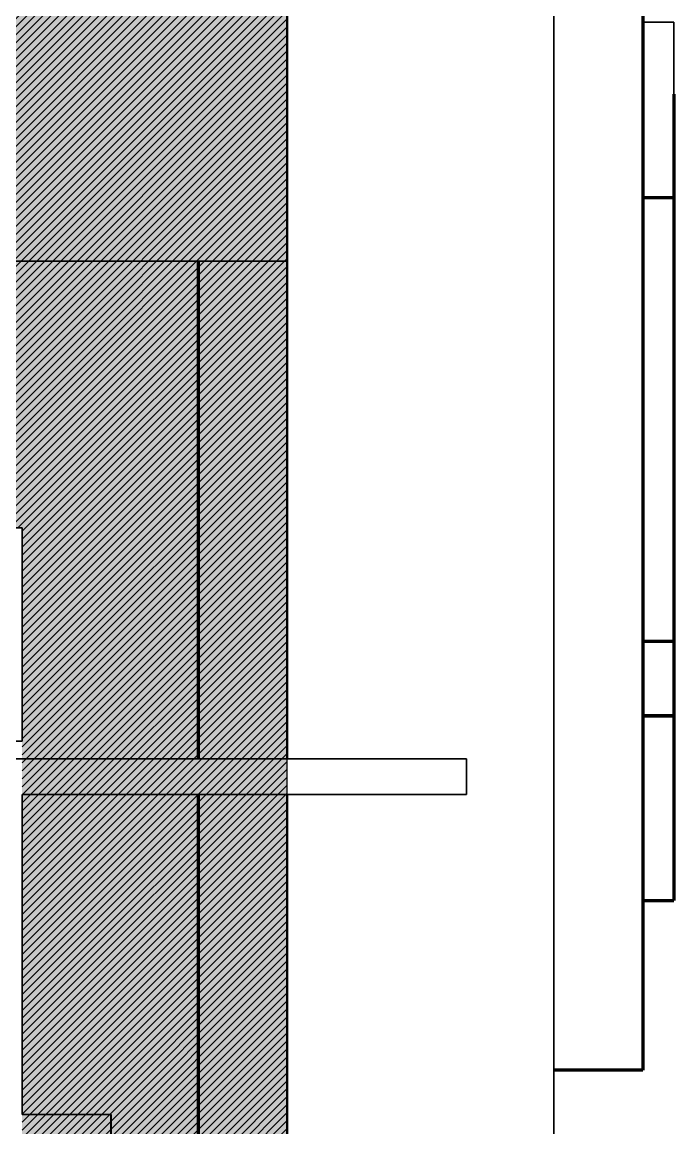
# Model space of a CAD drawing. Header units: millimetres. Extents: x -25371 to 2282244, y -90657 to 147824.
# Drawn here: x 1890200 to 1890567, y 2040 to 2662 of the extents above; entities that cross this region are included whole.
import ezdxf

# ---------------------------------------------------------------- set-up
doc = ezdxf.new("R2010")
doc.units = ezdxf.units.MM
doc.layers.add('000 - CONCRETE_COL_HATCH_', color=7, linetype='Continuous')
for name, color, linetype, lineweight in [('A-DETL', 7, 'Continuous', 70), ('A-GENM', 7, 'Continuous', 35), ('A-GLAZ-CURT', 7, 'Continuous', 35), ('A-GLAZ-CWMG', 7, 'Continuous', 35), ('S-COLS-E', 7, 'Continuous', 100), ('WALL-E', 7, 'Continuous', 50)]:
    doc.layers.add(name, color=color, linetype=linetype, lineweight=lineweight)

# ---------------------------------------------------------------- blocks, each defined once
blk = doc.blocks.new('System Panel - DPA-AR_Facade_Solid Panel 150mm-5545826-VS01 - ELEVATION 4')
at = {"layer": 'A-GLAZ-CURT', "color": 7}
for p, q in [((4500, 108700), (4500, 107100)), ((4500, 107100), (4500, 108700)), ((4500, 107100), (3000, 107100)), ((3000, 107100), (4500, 107100))]:
    blk.add_line(p, q, dxfattribs=at)
blk = doc.blocks.new('System Panel - DPA-AR_Facade_Solid Panel 150mm-5600074-VS01 - ELEVATION 4')
at = {"layer": 'A-GLAZ-CURT', "color": 7}
for p, q in [((4649.99, 106600), (4649.99, 106645)), ((4649.99, 106645), (4649.99, 106600))]:
    blk.add_line(p, q, dxfattribs=at)
blk = doc.blocks.new('System Panel - DPA-AR_Facade_Solid Panel 150mm-5600075-VS01 - ELEVATION 4')
at = {"layer": 'A-GLAZ-CURT', "color": 7}
for p, q in [((4650, 106600), (4650, 106645)), ((4650, 106645), (4650, 106600))]:
    blk.add_line(p, q, dxfattribs=at)
blk = doc.blocks.new('System Panel - DPA-AR_Facade_Solid Panel 150mm-V68-VS01 - ELEVATION 4')
at = {"layer": 'A-GLAZ-CURT', "color": 7}
for p, q in [((4649.99, 106600), (4649.99, 106645)), ((4650, 106645), (4650, 106600))]:
    blk.add_line(p, q, dxfattribs=at)
blk = doc.blocks.new('DPA_CP_Entrance Canopy Lower - Depth 4200-5687027-VS01 - ELEVATION 4')
at = {"layer": 'A-GLAZ-CURT', "color": 7}
for p, q in [((4350.96, 106950), (4260.96, 106950)), ((4350.96, 106830), (4350.96, 106950)), ((4320.96, 106830), (4350.96, 106830)), ((4320.96, 106820), (4600.96, 106820)), ((4600.96, 106820), (4320.96, 106820)), ((4600.96, 106820), (4600.96, 106800)), ((4600.96, 106800), (4600.96, 106820)), ((4600.96, 106800), (4350.96, 106800)), ((4350.96, 106620), (4350.96, 106800)), ((4350.96, 106800), (4600.96, 106800)), ((4350.96, 106620), (4400.96, 106620)), ((4400.96, 106620), (4350.96, 106620)), ((4400.96, 106620), (4400.96, 106600)), ((4400.96, 106600), (4400.96, 106620))]:
    blk.add_line(p, q, dxfattribs=at)
blk = doc.blocks.new('DPA_CP_Entrance Canopy Lower - Depth 4200-V69-VS01 - ELEVATION 4')
at = {"layer": 'A-GLAZ-CURT', "color": 7}
for p, q in [((4320.96, 106820), (4600.96, 106820)), ((4600.96, 106820), (4320.96, 106820)), ((4600.96, 106820), (4600.96, 106800)), ((4600.96, 106800), (4600.96, 106820)), ((4600.96, 106800), (4350.96, 106800)), ((4350.96, 106800), (4600.96, 106800)), ((4350.96, 106620), (4400.96, 106620)), ((4400.96, 106620), (4350.96, 106620)), ((4400.96, 106620), (4400.96, 106600)), ((4400.96, 106600), (4400.96, 106620))]:
    blk.add_line(p, q, dxfattribs=at)
blk = doc.blocks.new('DPA_CP_Entrance Canopy Lower - Depth 4200-V70-VS01 - ELEVATION 4')
at = {"layer": 'A-GLAZ-CURT', "color": 7}
for p, q in [((4320.96, 106820), (4600.96, 106820)), ((4600.96, 106820), (4320.96, 106820)), ((4600.96, 106820), (4600.96, 106800)), ((4600.96, 106800), (4600.96, 106820)), ((4600.96, 106800), (4350.96, 106800)), ((4350.96, 106800), (4600.96, 106800)), ((4350.96, 106620), (4400.96, 106620)), ((4400.96, 106620), (4350.96, 106620)), ((4400.96, 106620), (4400.96, 106600)), ((4400.96, 106600), (4400.96, 106620))]:
    blk.add_line(p, q, dxfattribs=at)
blk = doc.blocks.new('DPA_CP_Entrance Canopy Lower - Depth 4200-V71-VS01 - ELEVATION 4')
at = {"layer": 'A-GLAZ-CURT', "color": 7}
for p, q in [((4320.96, 106820), (4600.96, 106820)), ((4600.96, 106820), (4320.96, 106820)), ((4600.96, 106820), (4600.96, 106800)), ((4600.96, 106800), (4600.96, 106820)), ((4600.96, 106800), (4350.96, 106800)), ((4350.96, 106800), (4600.96, 106800)), ((4350.96, 106620), (4400.96, 106620)), ((4400.96, 106620), (4350.96, 106620)), ((4400.96, 106620), (4400.96, 106600)), ((4400.96, 106600), (4400.96, 106620))]:
    blk.add_line(p, q, dxfattribs=at)
blk = doc.blocks.new('DPA_CP_Entrance Canopy Lower - Depth 4200-V72-VS01 - ELEVATION 4')
at = {"layer": 'A-GLAZ-CURT', "color": 7}
for p, q in [((4320.96, 106820), (4600.96, 106820)), ((4600.96, 106820), (4320.96, 106820)), ((4600.96, 106820), (4600.96, 106800)), ((4600.96, 106800), (4600.96, 106820)), ((4600.96, 106800), (4350.96, 106800)), ((4350.96, 106800), (4600.96, 106800)), ((4350.96, 106620), (4400.96, 106620)), ((4400.96, 106620), (4350.96, 106620)), ((4400.96, 106620), (4400.96, 106600)), ((4400.96, 106600), (4400.96, 106620))]:
    blk.add_line(p, q, dxfattribs=at)
blk = doc.blocks.new('DPA_CP_Entrance Canopy Lower - Depth 4200-V73-VS01 - ELEVATION 4')
at = {"layer": 'A-GLAZ-CURT', "color": 7}
for p, q in [((4320.96, 106820), (4600.95, 106820)), ((4600.96, 106820), (4320.96, 106820)), ((4600.95, 106820), (4600.95, 106800)), ((4600.96, 106800), (4600.96, 106820)), ((4600.95, 106800), (4350.96, 106800)), ((4350.96, 106800), (4600.96, 106800)), ((4350.96, 106620), (4400.95, 106620)), ((4400.96, 106620), (4350.96, 106620)), ((4400.95, 106620), (4400.95, 106600)), ((4400.96, 106600), (4400.96, 106620))]:
    blk.add_line(p, q, dxfattribs=at)
blk = doc.blocks.new('DPA_CP_Entrance Louver Grill Vertical Z - Louver Grill Vertical Z-5599902-VS01 - ELEVATION 4')
at = {"layer": 'A-GLAZ-CURT', "color": 7}
for p, q in [((4500, 108600), (4500, 106820)), ((4500, 108600), (4500, 106820)), ((4500.01, 108600), (4500.01, 106820)), ((4500.01, 108600), (4500.01, 106820)), ((4700, 106645), (4700, 108600)), ((4700, 106645), (4700, 108600)), ((4700.01, 108600), (4700.01, 106645)), ((4700.01, 108600), (4700.01, 106645)), ((4500, 106800), (4500, 106645)), ((4500, 106800), (4500, 106645)), ((4500.01, 106800), (4500.01, 106645)), ((4500.01, 106800), (4500.01, 106645)), ((4650, 106645), (4700, 106645)), ((4700, 106645), (4650, 106645)), ((4650, 106645), (4700.01, 106645)), ((4700.01, 106645), (4650, 106645))]:
    blk.add_line(p, q, dxfattribs=at)
blk = doc.blocks.new('Rectangular Mullion - 45 x 100mm-V132-VS01 - ELEVATION 4')
at = {"layer": 'A-GLAZ-CWMG', "color": 7}
for p, q in [((4500.01, 106600), (4500.01, 106645)), ((4600.01, 106600), (4500.01, 106600))]:
    blk.add_line(p, q, dxfattribs=at)
blk = doc.blocks.new('Rectangular Mullion - 45 x 100mm-5599968-VS01 - ELEVATION 4')
at = {"layer": 'A-GLAZ-CWMG', "color": 7}
for p, q in [((4500, 106820), (4500, 108600)), ((4500, 108600), (4500, 106820)), ((4500, 106645), (4500, 106800)), ((4500, 106800), (4500, 106645))]:
    blk.add_line(p, q, dxfattribs=at)
blk = doc.blocks.new('Rectangular Mullion - 45 x 100mm-5599969-VS01 - ELEVATION 4')
at = {"layer": 'A-GLAZ-CWMG', "color": 7}
for p, q in [((4500.01, 108600), (4500.01, 106820)), ((4500.01, 106820), (4500.01, 108600)), ((4500.01, 106800), (4500.01, 106645)), ((4500.01, 106645), (4500.01, 106800))]:
    blk.add_line(p, q, dxfattribs=at)
blk = doc.blocks.new('DPA_CP_Entrance Louver Grill Vertical Z - Louver Grill Vertical Z-5599970-VS01 - ELEVATION 4')
at = {"layer": 'A-GLAZ-CURT', "color": 7}
for p, q in [((4500, 108600), (4500, 106820)), ((4500, 108600), (4500, 106820)), ((4500, 108600), (4500, 106820)), ((4500, 108600), (4500, 106820)), ((4700, 106645), (4700, 108600)), ((4700, 106645), (4700, 108600)), ((4700, 108600), (4700, 106645)), ((4700, 108600), (4700, 106645)), ((4500, 106800), (4500, 106645)), ((4500, 106800), (4500, 106645)), ((4500, 106800), (4500, 106645)), ((4500, 106800), (4500, 106645)), ((4650, 106645), (4700, 106645)), ((4700, 106645), (4650, 106645)), ((4650, 106645), (4700, 106645)), ((4700, 106645), (4650, 106645))]:
    blk.add_line(p, q, dxfattribs=at)
blk = doc.blocks.new('Rectangular Mullion - 45 x 100mm-5599901-VS01 - ELEVATION 4')
at = {"layer": 'A-GLAZ-CWMG', "color": 7}
for p, q in [((4500, 106820), (4500, 108600)), ((4500, 108600), (4500, 106820)), ((4500, 106645), (4500, 106800)), ((4500, 106800), (4500, 106645))]:
    blk.add_line(p, q, dxfattribs=at)
blk = doc.blocks.new('GM_Louver Grill Vertical Z1 - Z Profile-V133-VS01 - ELEVATION 4')
at = {"layer": 'A-DETL', "color": 7}
for p, q in [((4700, 108600), (4700, 106645)), ((4700, 106645), (4650, 106645))]:
    blk.add_line(p, q, dxfattribs=at)
at = {"layer": 'A-GENM', "color": 7, "lineweight": 9}
for p, q in [((4700, 108600), (4700, 106645)), ((4700, 106645), (4700, 108600)), ((4650, 106645), (4698, 106645)), ((4698, 106645), (4700, 106645))]:
    blk.add_line(p, q, dxfattribs=at)
blk = doc.blocks.new('GM_Louver Grill Vertical Z1 - Z Profile-V134-VS01 - ELEVATION 4')
at = {"layer": 'A-DETL', "color": 7}
for p, q in [((4700, 108600), (4700, 106645)), ((4700, 106645), (4650, 106645))]:
    blk.add_line(p, q, dxfattribs=at)
at = {"layer": 'A-GENM', "color": 7, "lineweight": 9}
for p, q in [((4700, 108600), (4700, 106645)), ((4700, 106645), (4700, 108600)), ((4650, 106645), (4698, 106645)), ((4698, 106645), (4700, 106645))]:
    blk.add_line(p, q, dxfattribs=at)
blk = doc.blocks.new('GM_Louver Grill Vertical Z1 - Z Profile-V135-VS01 - ELEVATION 4')
at = {"layer": 'A-DETL', "color": 7}
for p, q in [((4700, 108600), (4700, 106645)), ((4700, 106645), (4650, 106645))]:
    blk.add_line(p, q, dxfattribs=at)
at = {"layer": 'A-GENM', "color": 7, "lineweight": 9}
for p, q in [((4700, 108600), (4700, 106645)), ((4700, 106645), (4700, 108600)), ((4650, 106645), (4698, 106645)), ((4698, 106645), (4700, 106645))]:
    blk.add_line(p, q, dxfattribs=at)
blk = doc.blocks.new('GM_Louver Grill Vertical Z1 - Z Profile-V136-VS01 - ELEVATION 4')
at = {"layer": 'A-DETL', "color": 7}
for p, q in [((4700, 108600), (4700, 106645)), ((4700, 106645), (4650, 106645))]:
    blk.add_line(p, q, dxfattribs=at)
at = {"layer": 'A-GENM', "color": 7, "lineweight": 9}
for p, q in [((4700, 108600), (4700, 106645)), ((4700, 106645), (4700, 108600)), ((4650, 106645), (4698, 106645)), ((4698, 106645), (4700, 106645))]:
    blk.add_line(p, q, dxfattribs=at)
blk = doc.blocks.new('GM_Louver Grill Vertical Z1 - Z Profile-V137-VS01 - ELEVATION 4')
at = {"layer": 'A-DETL', "color": 7}
for p, q in [((4700, 108600), (4700, 106645)), ((4700, 106645), (4650, 106645))]:
    blk.add_line(p, q, dxfattribs=at)
at = {"layer": 'A-GENM', "color": 7, "lineweight": 9}
for p, q in [((4700, 108600), (4700, 106645)), ((4700, 106645), (4700, 108600)), ((4650, 106645), (4698, 106645)), ((4698, 106645), (4700, 106645))]:
    blk.add_line(p, q, dxfattribs=at)
blk = doc.blocks.new('GM_Louver Grill Vertical Z1 - Z Profile-V138-VS01 - ELEVATION 4')
at = {"layer": 'A-DETL', "color": 7}
for p, q in [((4700, 108600), (4700, 106645)), ((4700, 106645), (4650, 106645))]:
    blk.add_line(p, q, dxfattribs=at)
at = {"layer": 'A-GENM', "color": 7, "lineweight": 9}
for p, q in [((4700, 108600), (4700, 106645)), ((4700, 106645), (4700, 108600)), ((4650, 106645), (4698, 106645)), ((4698, 106645), (4700, 106645))]:
    blk.add_line(p, q, dxfattribs=at)
blk = doc.blocks.new('GM_Louver Grill Vertical Z1 - Z Profile-V139-VS01 - ELEVATION 4')
at = {"layer": 'A-DETL', "color": 7}
for p, q in [((4700, 108600), (4700, 106645)), ((4700, 106645), (4650, 106645))]:
    blk.add_line(p, q, dxfattribs=at)
at = {"layer": 'A-GENM', "color": 7, "lineweight": 9}
for p, q in [((4700, 108600), (4700, 106645)), ((4700, 106645), (4700, 108600)), ((4650, 106645), (4698, 106645)), ((4698, 106645), (4700, 106645))]:
    blk.add_line(p, q, dxfattribs=at)
blk = doc.blocks.new('GM_Louver Grill Vertical Z1 - Z Profile-V140-VS01 - ELEVATION 4')
at = {"layer": 'A-DETL', "color": 7}
for p, q in [((4700, 108600), (4700, 106645)), ((4700, 106645), (4650, 106645))]:
    blk.add_line(p, q, dxfattribs=at)
at = {"layer": 'A-GENM', "color": 7, "lineweight": 9}
for p, q in [((4700, 108600), (4700, 106645)), ((4700, 106645), (4700, 108600)), ((4650, 106645), (4698, 106645)), ((4698, 106645), (4700, 106645))]:
    blk.add_line(p, q, dxfattribs=at)
blk = doc.blocks.new('GM_Louver Grill Vertical Z1 - Z Profile-V141-VS01 - ELEVATION 4')
at = {"layer": 'A-DETL', "color": 7}
for p, q in [((4700, 108600), (4700, 106645)), ((4700, 106645), (4650, 106645))]:
    blk.add_line(p, q, dxfattribs=at)
at = {"layer": 'A-GENM', "color": 7, "lineweight": 9}
for p, q in [((4700, 108600), (4700, 106645)), ((4700, 106645), (4700, 108600)), ((4650, 106645), (4698, 106645)), ((4698, 106645), (4700, 106645))]:
    blk.add_line(p, q, dxfattribs=at)
blk = doc.blocks.new('GM_Louver Grill Vertical Z1 - Z Profile-V142-VS01 - ELEVATION 4')
at = {"layer": 'A-DETL', "color": 7}
for p, q in [((4700, 108600), (4700, 106645)), ((4700, 106645), (4650, 106645))]:
    blk.add_line(p, q, dxfattribs=at)
at = {"layer": 'A-GENM', "color": 7, "lineweight": 9}
for p, q in [((4700, 108600), (4700, 106645)), ((4700, 106645), (4700, 108600)), ((4650, 106645), (4698, 106645)), ((4698, 106645), (4700, 106645))]:
    blk.add_line(p, q, dxfattribs=at)
blk = doc.blocks.new('GM_Louver Grill Vertical Z1 - Z Profile-V143-VS01 - ELEVATION 4')
at = {"layer": 'A-DETL', "color": 7}
for p, q in [((4700, 108600), (4700, 106645)), ((4700, 106645), (4650, 106645))]:
    blk.add_line(p, q, dxfattribs=at)
at = {"layer": 'A-GENM', "color": 7, "lineweight": 9}
for p, q in [((4700, 108600), (4700, 106645)), ((4700, 106645), (4700, 108600)), ((4650, 106645), (4698, 106645)), ((4698, 106645), (4700, 106645))]:
    blk.add_line(p, q, dxfattribs=at)
blk = doc.blocks.new('GM_Louver Grill Vertical Z1 - Z Profile-V144-VS01 - ELEVATION 4')
at = {"layer": 'A-DETL', "color": 7}
for p, q in [((4700, 108600), (4700, 106645)), ((4700, 106645), (4650, 106645))]:
    blk.add_line(p, q, dxfattribs=at)
at = {"layer": 'A-GENM', "color": 7, "lineweight": 9}
for p, q in [((4700, 108600), (4700, 106645)), ((4700, 106645), (4700, 108600)), ((4650, 106645), (4698, 106645)), ((4698, 106645), (4700, 106645))]:
    blk.add_line(p, q, dxfattribs=at)
blk = doc.blocks.new('GM_Louver Grill Vertical Z1 - Z Profile-V145-VS01 - ELEVATION 4')
at = {"layer": 'A-DETL', "color": 7}
for p, q in [((4700, 108600), (4700, 106645)), ((4700, 106645), (4650, 106645))]:
    blk.add_line(p, q, dxfattribs=at)
at = {"layer": 'A-GENM', "color": 7, "lineweight": 9}
for p, q in [((4700, 108600), (4700, 106645)), ((4700, 106645), (4700, 108600)), ((4650, 106645), (4698, 106645)), ((4698, 106645), (4700, 106645))]:
    blk.add_line(p, q, dxfattribs=at)
blk = doc.blocks.new('GM_Louver Grill Vertical Z1 - Z Profile-V146-VS01 - ELEVATION 4')
at = {"layer": 'A-DETL', "color": 7}
for p, q in [((4700, 108600), (4700, 106645)), ((4700, 106645), (4650, 106645))]:
    blk.add_line(p, q, dxfattribs=at)
at = {"layer": 'A-GENM', "color": 7, "lineweight": 9}
for p, q in [((4700, 108600), (4700, 106645)), ((4700, 106645), (4700, 108600)), ((4650, 106645), (4698, 106645)), ((4698, 106645), (4700, 106645))]:
    blk.add_line(p, q, dxfattribs=at)
blk = doc.blocks.new('GM_Louver Grill Vertical Z1 - Z Profile-V147-VS01 - ELEVATION 4')
at = {"layer": 'A-DETL', "color": 7}
for p, q in [((4700, 108600), (4700, 106645)), ((4700, 106645), (4650, 106645))]:
    blk.add_line(p, q, dxfattribs=at)
at = {"layer": 'A-GENM', "color": 7, "lineweight": 9}
for p, q in [((4700, 108600), (4700, 106645)), ((4700, 106645), (4700, 108600)), ((4650, 106645), (4698, 106645)), ((4698, 106645), (4700, 106645))]:
    blk.add_line(p, q, dxfattribs=at)
blk = doc.blocks.new('GM_Louver Grill Vertical Z1 - Z Profile-V148-VS01 - ELEVATION 4')
at = {"layer": 'A-DETL', "color": 7}
for p, q in [((4700, 108600), (4700, 106645)), ((4700, 106645), (4650, 106645))]:
    blk.add_line(p, q, dxfattribs=at)
at = {"layer": 'A-GENM', "color": 7, "lineweight": 9}
for p, q in [((4700, 108600), (4700, 106645)), ((4700, 106645), (4700, 108600)), ((4650, 106645), (4698, 106645)), ((4698, 106645), (4700, 106645))]:
    blk.add_line(p, q, dxfattribs=at)
blk = doc.blocks.new('Rectangular Mullion - 45 x 100mm-V149-VS01 - ELEVATION 4')
at = {"layer": 'A-GLAZ-CWMG', "color": 7}
for p, q in [((4500, 106645), (4500, 106600)), ((4500.01, 106600), (4600, 106600))]:
    blk.add_line(p, q, dxfattribs=at)
blk = doc.blocks.new('GM_Louver Grill Vertical Z1 - Z Profile-V150-VS01 - ELEVATION 4')
at = {"layer": 'A-DETL', "color": 7}
for p, q in [((4700, 108600), (4700, 106645)), ((4700, 106645), (4650, 106645))]:
    blk.add_line(p, q, dxfattribs=at)
at = {"layer": 'A-GENM', "color": 7, "lineweight": 9}
for p, q in [((4700, 108600), (4700, 106645)), ((4700, 106645), (4700, 108600)), ((4650, 106645), (4698, 106645)), ((4698, 106645), (4700, 106645))]:
    blk.add_line(p, q, dxfattribs=at)
blk = doc.blocks.new('GM_Louver Grill Vertical Z1 - Z Profile-V151-VS01 - ELEVATION 4')
at = {"layer": 'A-DETL', "color": 7}
for p, q in [((4700, 108600), (4700, 106645)), ((4700, 106645), (4650, 106645))]:
    blk.add_line(p, q, dxfattribs=at)
at = {"layer": 'A-GENM', "color": 7, "lineweight": 9}
for p, q in [((4700, 108600), (4700, 106645)), ((4700, 106645), (4700, 108600)), ((4650, 106645), (4698, 106645)), ((4698, 106645), (4700, 106645))]:
    blk.add_line(p, q, dxfattribs=at)
blk = doc.blocks.new('GM_Louver Grill Vertical Z1 - Z Profile-V152-VS01 - ELEVATION 4')
at = {"layer": 'A-DETL', "color": 7}
for p, q in [((4700, 108600), (4700, 106645)), ((4700, 106645), (4650, 106645))]:
    blk.add_line(p, q, dxfattribs=at)
at = {"layer": 'A-GENM', "color": 7, "lineweight": 9}
for p, q in [((4700, 108600), (4700, 106645)), ((4700, 106645), (4700, 108600)), ((4650, 106645), (4698, 106645)), ((4698, 106645), (4700, 106645))]:
    blk.add_line(p, q, dxfattribs=at)
blk = doc.blocks.new('GM_Louver Grill Vertical Z1 - Z Profile-V153-VS01 - ELEVATION 4')
at = {"layer": 'A-DETL', "color": 7}
for p, q in [((4700, 108600), (4700, 106645)), ((4700, 106645), (4650, 106645))]:
    blk.add_line(p, q, dxfattribs=at)
at = {"layer": 'A-GENM', "color": 7, "lineweight": 9}
for p, q in [((4700, 108600), (4700, 106645)), ((4700, 106645), (4700, 108600)), ((4650, 106645), (4698, 106645)), ((4698, 106645), (4700, 106645))]:
    blk.add_line(p, q, dxfattribs=at)
blk = doc.blocks.new('GM_Louver Grill Vertical Z1 - Z Profile-V154-VS01 - ELEVATION 4')
at = {"layer": 'A-DETL', "color": 7}
for p, q in [((4700, 108600), (4700, 106645)), ((4700, 106645), (4650, 106645))]:
    blk.add_line(p, q, dxfattribs=at)
at = {"layer": 'A-GENM', "color": 7, "lineweight": 9}
for p, q in [((4700, 108600), (4700, 106645)), ((4700, 106645), (4700, 108600)), ((4650, 106645), (4698, 106645)), ((4698, 106645), (4700, 106645))]:
    blk.add_line(p, q, dxfattribs=at)
blk = doc.blocks.new('GM_Louver Grill Vertical Z1 - Z Profile-V155-VS01 - ELEVATION 4')
at = {"layer": 'A-DETL', "color": 7}
for p, q in [((4700.01, 108600), (4700.01, 106645)), ((4700.01, 106645), (4650, 106645))]:
    blk.add_line(p, q, dxfattribs=at)
at = {"layer": 'A-GENM', "color": 7, "lineweight": 9}
for p, q in [((4700.01, 108600), (4700.01, 106645)), ((4700.01, 106645), (4700.01, 108600)), ((4650, 106645), (4698.01, 106645)), ((4698.01, 106645), (4700.01, 106645))]:
    blk.add_line(p, q, dxfattribs=at)
blk = doc.blocks.new('GM_Louver Grill Vertical Z1 - Z Profile-V156-VS01 - ELEVATION 4')
at = {"layer": 'A-DETL', "color": 7}
for p, q in [((4700.01, 108600), (4700.01, 106645)), ((4700.01, 106645), (4650, 106645))]:
    blk.add_line(p, q, dxfattribs=at)
at = {"layer": 'A-GENM', "color": 7, "lineweight": 9}
for p, q in [((4700.01, 108600), (4700.01, 106645)), ((4700.01, 106645), (4700.01, 108600)), ((4650, 106645), (4698.01, 106645)), ((4698.01, 106645), (4700.01, 106645))]:
    blk.add_line(p, q, dxfattribs=at)
blk = doc.blocks.new('GM_Louver Grill Vertical Z1 - Z Profile-V157-VS01 - ELEVATION 4')
at = {"layer": 'A-DETL', "color": 7}
for p, q in [((4700.01, 108600), (4700.01, 106645)), ((4700.01, 106645), (4650, 106645))]:
    blk.add_line(p, q, dxfattribs=at)
at = {"layer": 'A-GENM', "color": 7, "lineweight": 9}
for p, q in [((4700.01, 108600), (4700.01, 106645)), ((4700.01, 106645), (4700.01, 108600)), ((4650, 106645), (4698.01, 106645)), ((4698.01, 106645), (4700.01, 106645))]:
    blk.add_line(p, q, dxfattribs=at)
blk = doc.blocks.new('GM_Louver Grill Vertical Z1 - Z Profile-V158-VS01 - ELEVATION 4')
at = {"layer": 'A-DETL', "color": 7}
for p, q in [((4700.01, 108600), (4700.01, 106645)), ((4700.01, 106645), (4650, 106645))]:
    blk.add_line(p, q, dxfattribs=at)
at = {"layer": 'A-GENM', "color": 7, "lineweight": 9}
for p, q in [((4700.01, 108600), (4700.01, 106645)), ((4700.01, 106645), (4700.01, 108600)), ((4650, 106645), (4698.01, 106645)), ((4698.01, 106645), (4700.01, 106645))]:
    blk.add_line(p, q, dxfattribs=at)
blk = doc.blocks.new('GM_Louver Grill Vertical Z1 - Z Profile-V159-VS01 - ELEVATION 4')
at = {"layer": 'A-DETL', "color": 7}
for p, q in [((4700.01, 108600), (4700.01, 106645)), ((4700.01, 106645), (4650, 106645))]:
    blk.add_line(p, q, dxfattribs=at)
at = {"layer": 'A-GENM', "color": 7, "lineweight": 9}
for p, q in [((4700.01, 108600), (4700.01, 106645)), ((4700.01, 106645), (4700.01, 108600)), ((4650, 106645), (4698.01, 106645)), ((4698.01, 106645), (4700.01, 106645))]:
    blk.add_line(p, q, dxfattribs=at)
blk = doc.blocks.new('GM_Louver Grill Vertical Z1 - Z Profile-V160-VS01 - ELEVATION 4')
at = {"layer": 'A-DETL', "color": 7}
for p, q in [((4700.01, 108600), (4700.01, 106645)), ((4700.01, 106645), (4650, 106645))]:
    blk.add_line(p, q, dxfattribs=at)
at = {"layer": 'A-GENM', "color": 7, "lineweight": 9}
for p, q in [((4700.01, 108600), (4700.01, 106645)), ((4700.01, 106645), (4700.01, 108600)), ((4650, 106645), (4698.01, 106645)), ((4698.01, 106645), (4700.01, 106645))]:
    blk.add_line(p, q, dxfattribs=at)
blk = doc.blocks.new('GM_Louver Grill Vertical Z1 - Z Profile-V161-VS01 - ELEVATION 4')
at = {"layer": 'A-DETL', "color": 7}
for p, q in [((4700.01, 108600), (4700.01, 106645)), ((4700.01, 106645), (4650, 106645))]:
    blk.add_line(p, q, dxfattribs=at)
at = {"layer": 'A-GENM', "color": 7, "lineweight": 9}
for p, q in [((4700.01, 108600), (4700.01, 106645)), ((4700.01, 106645), (4700.01, 108600)), ((4650, 106645), (4698.01, 106645)), ((4698.01, 106645), (4700.01, 106645))]:
    blk.add_line(p, q, dxfattribs=at)
blk = doc.blocks.new('GM_Louver Grill Vertical Z1 - Z Profile-V162-VS01 - ELEVATION 4')
at = {"layer": 'A-DETL', "color": 7}
for p, q in [((4700.01, 108600), (4700.01, 106645)), ((4700.01, 106645), (4650, 106645))]:
    blk.add_line(p, q, dxfattribs=at)
at = {"layer": 'A-GENM', "color": 7, "lineweight": 9}
for p, q in [((4700.01, 108600), (4700.01, 106645)), ((4700.01, 106645), (4700.01, 108600)), ((4650, 106645), (4698.01, 106645)), ((4698.01, 106645), (4700.01, 106645))]:
    blk.add_line(p, q, dxfattribs=at)
blk = doc.blocks.new('GM_Louver Grill Vertical Z1 - Z Profile-V163-VS01 - ELEVATION 4')
at = {"layer": 'A-DETL', "color": 7}
for p, q in [((4700.01, 108600), (4700.01, 106645)), ((4700.01, 106645), (4650, 106645))]:
    blk.add_line(p, q, dxfattribs=at)
at = {"layer": 'A-GENM', "color": 7, "lineweight": 9}
for p, q in [((4700.01, 108600), (4700.01, 106645)), ((4700.01, 106645), (4700.01, 108600)), ((4650, 106645), (4698.01, 106645)), ((4698.01, 106645), (4700.01, 106645))]:
    blk.add_line(p, q, dxfattribs=at)
blk = doc.blocks.new('GM_Louver Grill Vertical Z1 - Z Profile-V164-VS01 - ELEVATION 4')
at = {"layer": 'A-DETL', "color": 7}
for p, q in [((4700.01, 108600), (4700.01, 106645)), ((4700.01, 106645), (4650, 106645))]:
    blk.add_line(p, q, dxfattribs=at)
at = {"layer": 'A-GENM', "color": 7, "lineweight": 9}
for p, q in [((4700.01, 108600), (4700.01, 106645)), ((4700.01, 106645), (4700.01, 108600)), ((4650, 106645), (4698.01, 106645)), ((4698.01, 106645), (4700.01, 106645))]:
    blk.add_line(p, q, dxfattribs=at)
blk = doc.blocks.new('GM_Louver Grill Vertical Z1 - Z Profile-V165-VS01 - ELEVATION 4')
at = {"layer": 'A-DETL', "color": 7}
for p, q in [((4700.01, 108600), (4700.01, 106645)), ((4700.01, 106645), (4650, 106645))]:
    blk.add_line(p, q, dxfattribs=at)
at = {"layer": 'A-GENM', "color": 7, "lineweight": 9}
for p, q in [((4700.01, 108600), (4700.01, 106645)), ((4700.01, 106645), (4700.01, 108600)), ((4650, 106645), (4698.01, 106645)), ((4698.01, 106645), (4700.01, 106645))]:
    blk.add_line(p, q, dxfattribs=at)
blk = doc.blocks.new('GM_Louver Grill Vertical Z1 - Z Profile-V166-VS01 - ELEVATION 4')
at = {"layer": 'A-DETL', "color": 7}
for p, q in [((4700, 108600), (4700, 106645)), ((4700, 106645), (4650, 106645))]:
    blk.add_line(p, q, dxfattribs=at)
at = {"layer": 'A-GENM', "color": 7, "lineweight": 9}
for p, q in [((4700, 108600), (4700, 106645)), ((4700, 106645), (4700, 108600)), ((4650, 106645), (4698, 106645)), ((4698, 106645), (4700, 106645))]:
    blk.add_line(p, q, dxfattribs=at)
blk = doc.blocks.new('GM_Louver Grill Vertical Z1 - Z Profile-V167-VS01 - ELEVATION 4')
at = {"layer": 'A-DETL', "color": 7}
for p, q in [((4700.01, 108600), (4700.01, 106645)), ((4700.01, 106645), (4650, 106645))]:
    blk.add_line(p, q, dxfattribs=at)
at = {"layer": 'A-GENM', "color": 7, "lineweight": 9}
for p, q in [((4700.01, 108600), (4700.01, 106645)), ((4700.01, 106645), (4700.01, 108600)), ((4650, 106645), (4698.01, 106645)), ((4698.01, 106645), (4700.01, 106645))]:
    blk.add_line(p, q, dxfattribs=at)
blk = doc.blocks.new('System Panel - DPA-AR_Facade_Solid Panel 150mm-V168-VS01 - ELEVATION 4')
at = {"layer": 'A-GLAZ-CURT', "color": 7}
for p, q in [((4500, 106820), (4500, 108700)), ((4500, 108700), (4500, 106820)), ((4650, 106600), (4650, 108700)), ((4650, 108700), (4650, 106600)), ((4500, 106600), (4500, 106800)), ((4500, 106800), (4500, 106600))]:
    blk.add_line(p, q, dxfattribs=at)
blk = doc.blocks.new('System Panel - DPA-AR_Facade_Solid Panel 150mm-V169-VS01 - ELEVATION 4')
at = {"layer": 'A-GLAZ-CURT', "color": 7}
for p, q in [((4500, 106820), (4500, 108700)), ((4500, 106600), (4500, 106800)), ((4650, 106600), (4650, 106645)), ((4650, 106645), (4650, 106600))]:
    blk.add_line(p, q, dxfattribs=at)
blk = doc.blocks.new('GM_Louver Grill Vertical Z1 - Z Profile-V170-VS01 - ELEVATION 4')
at = {"layer": 'A-DETL', "color": 7}
for p, q in [((4700, 108600), (4700, 106645)), ((4700, 106645), (4650, 106645))]:
    blk.add_line(p, q, dxfattribs=at)
at = {"layer": 'A-GENM', "color": 7, "lineweight": 9}
for p, q in [((4700, 108600), (4700, 106645)), ((4700, 106645), (4700, 108600)), ((4650, 106645), (4698, 106645)), ((4698, 106645), (4700, 106645))]:
    blk.add_line(p, q, dxfattribs=at)
blk = doc.blocks.new('MRTA_Logo - MRTA Logo W Text-5865454-VS01 - ELEVATION 4')
at = {"layer": 'A-DETL', "color": 7}
for p, q in [((4717.54, 107193.92), (4717.54, 106919.73)), ((4717.54, 107135.61), (4700.01, 107135.61)), ((4717.54, 107135.61), (4700.01, 107135.61)), ((4717.54, 107095.12), (4717.54, 106886.16)), ((4717.54, 107095.12), (4717.54, 107031.88)), ((4717.54, 107095.12), (4717.54, 107031.88)), ((4717.54, 107095.12), (4717.54, 106851.26)), ((4717.54, 107095.12), (4717.54, 107031.88)), ((4717.54, 107031.88), (4717.54, 106740.45)), ((4717.54, 107031.88), (4717.54, 106925.15)), ((4717.54, 107031.88), (4717.54, 106915.36)), ((4717.54, 106949.41), (4717.54, 106886.16)), ((4717.54, 106925.15), (4717.54, 106923.69)), ((4717.54, 106918.59), (4717.54, 106915.68)), ((4717.54, 106915.44), (4717.54, 106888.45)), ((4717.54, 106888.45), (4717.54, 106824.38)), ((4700.01, 106886.16), (4717.54, 106886.16)), ((4717.54, 106873.81), (4717.54, 106862.65)), ((4717.54, 106867.85), (4717.54, 106844.18)), ((4717.54, 106862.65), (4717.54, 106740.45)), ((4717.54, 106851.26), (4717.54, 106847.31)), ((4717.54, 106844.18), (4700.01, 106844.18)), ((4700.01, 106844.18), (4717.54, 106844.18)), ((4717.54, 106824.25), (4717.54, 106740.45)), ((4717.54, 106803.69), (4717.54, 106740.45)), ((4717.54, 106803.69), (4717.54, 106740.45)), ((4717.54, 106778.92), (4717.54, 106740.59)), ((4700.01, 106740.45), (4717.54, 106740.45)), ((4700.01, 106740.45), (4717.54, 106740.45)), ((4700.01, 106740.45), (4717.54, 106740.45)), ((4700.01, 106740.45), (4717.54, 106740.45)), ((4700.01, 106740.45), (4717.54, 106740.45))]:
    blk.add_line(p, q, dxfattribs=at)
at = {"layer": 'A-GENM', "color": 7}
for p, q in [((4700.01, 107234.4), (4717.54, 107234.4)), ((4717.54, 106740.45), (4717.54, 107234.4)), ((4717.54, 107234.4), (4717.54, 107193.92)), ((4717.54, 107135.61), (4700.01, 107135.61)), ((4700.01, 107135.61), (4717.54, 107135.61)), ((4717.54, 107135.61), (4717.54, 107095.12)), ((4717.54, 107031.88), (4717.54, 107135.61)), ((4717.54, 107135.61), (4717.54, 107095.12)), ((4717.54, 106941.13), (4717.54, 107135.61)), ((4717.54, 107135.61), (4717.54, 107095.12)), ((4717.54, 106740.59), (4717.54, 107135.61)), ((4717.54, 107135.61), (4717.54, 107095.12)), ((4717.54, 106900.13), (4717.54, 107135.61)), ((4717.54, 107135.61), (4717.54, 107095.12)), ((4717.54, 107105.97), (4717.54, 107135.61)), ((4717.54, 107049.66), (4717.54, 107105.97)), ((4717.54, 107031.88), (4717.54, 107049.66)), ((4717.54, 106926.19), (4717.54, 107031.88)), ((4717.54, 107026.48), (4717.54, 107030.44)), ((4717.54, 107008.21), (4717.54, 107026.48)), ((4717.54, 106991.22), (4717.54, 107008.21)), ((4717.54, 106989.9), (4717.54, 106949.41)), ((4717.54, 106960.26), (4717.54, 106989.9)), ((4717.54, 106971.58), (4717.54, 106988.57)), ((4717.54, 106740.45), (4717.54, 106971.58)), ((4717.54, 106903.95), (4717.54, 106960.26)), ((4717.54, 106923.65), (4717.54, 106941.13)), ((4717.54, 106918.61), (4717.54, 106926.19)), ((4717.54, 106914.82), (4717.54, 106917.94)), ((4717.54, 106886.16), (4717.54, 106903.95)), ((4717.54, 106883.16), (4717.54, 106900.13)), ((4717.54, 106886.16), (4717.54, 106867.85)), ((4717.54, 106846.21), (4717.54, 106882.16)), ((4717.54, 106872.18), (4717.54, 106873.6)), ((4717.54, 106740.45), (4717.54, 106872.18)), ((4717.54, 106844.18), (4717.54, 106803.69)), ((4717.54, 106844.18), (4717.54, 106803.69)), ((4717.54, 106814.54), (4717.54, 106844.18)), ((4717.54, 106758.23), (4717.54, 106814.54)), ((4717.54, 106773.87), (4717.54, 106777.82)), ((4717.54, 106740.45), (4717.54, 106773.87)), ((4717.54, 106740.45), (4717.54, 106758.23)), ((4700.01, 106740.45), (4717.54, 106740.45)), ((4700.01, 106740.45), (4717.54, 106740.45)), ((4700.01, 106740.45), (4717.54, 106740.45)), ((4700.01, 106740.45), (4717.54, 106740.45)), ((4700.01, 106740.45), (4717.54, 106740.45))]:
    blk.add_line(p, q, dxfattribs=at)
blk = doc.blocks.new('C-1-VS01_REV00_20260616-140725_ELEVATION_4_EX')
at = {"layer": '000 - CONCRETE_COL_HATCH_'}
h = blk.add_hatch(dxfattribs=at)
h.set_pattern_fill('AR-CONC', scale=0.05, angle=-2e-15)
h.paths.add_polyline_path([(16572.78, 106950), (14053.64, 107184.7), (14054.29, 106600), (16572.78, 106600)])
h.paths.add_polyline_path([(15271.82, 105750), (15271.82, 103600), (16721.82, 103600), (16721.82, 108700), (14053.64, 108700), (14053.64, 107184.7), (14053.64, 103600), (14171.82, 103600), (14171.82, 105750)])
h = blk.add_hatch(dxfattribs=at)
h.set_pattern_fill('ANSI31', angle=-2e-15)
h.paths.add_polyline_path([(16572.79, 106950), (14053.64, 107184.7), (14054.29, 106600), (16572.79, 106600)])
h.paths.add_polyline_path([(15271.83, 105750), (15271.83, 103600), (16721.82, 103600), (16721.82, 108700), (14053.64, 108700), (14053.64, 107184.7), (14053.64, 103600), (14171.83, 103600), (14171.83, 105750)])
at = {"color": 7}
blk.add_lwpolyline([(14053.64, 103600), (16721.82, 103600), (16721.82, 108700), (14053.64, 108700)], close=True, dxfattribs=at)
at = {"layer": 'S-COLS-E', "color": 7}
for p, q in [((16671.82, 107100), (16671.82, 106820)), ((16671.82, 106800), (16671.82, 104500))]:
    blk.add_line(p, q, dxfattribs=at)
at = {"layer": 'WALL-E', "color": 7}
for p, q in [((16721.83, 106820), (16721.83, 107900)), ((16721.84, 106820), (16721.84, 107900)), ((16671.82, 106820), (16671.82, 107100)), ((16671.82, 104500), (16671.82, 106800)), ((16721.83, 104499.37), (16721.83, 106800)), ((16721.84, 104499.37), (16721.84, 106800))]:
    blk.add_line(p, q, dxfattribs=at)
at = {"layer": 'A-GENM', "color": 7}
for name in ['GM_Louver Grill Vertical Z1 - Z Profile-V133-VS01 - ELEVATION 4', 'GM_Louver Grill Vertical Z1 - Z Profile-V134-VS01 - ELEVATION 4', 'GM_Louver Grill Vertical Z1 - Z Profile-V135-VS01 - ELEVATION 4', 'GM_Louver Grill Vertical Z1 - Z Profile-V136-VS01 - ELEVATION 4', 'GM_Louver Grill Vertical Z1 - Z Profile-V137-VS01 - ELEVATION 4', 'GM_Louver Grill Vertical Z1 - Z Profile-V138-VS01 - ELEVATION 4', 'GM_Louver Grill Vertical Z1 - Z Profile-V139-VS01 - ELEVATION 4', 'GM_Louver Grill Vertical Z1 - Z Profile-V140-VS01 - ELEVATION 4', 'GM_Louver Grill Vertical Z1 - Z Profile-V141-VS01 - ELEVATION 4', 'GM_Louver Grill Vertical Z1 - Z Profile-V142-VS01 - ELEVATION 4', 'GM_Louver Grill Vertical Z1 - Z Profile-V143-VS01 - ELEVATION 4', 'GM_Louver Grill Vertical Z1 - Z Profile-V144-VS01 - ELEVATION 4', 'GM_Louver Grill Vertical Z1 - Z Profile-V145-VS01 - ELEVATION 4', 'GM_Louver Grill Vertical Z1 - Z Profile-V146-VS01 - ELEVATION 4', 'GM_Louver Grill Vertical Z1 - Z Profile-V147-VS01 - ELEVATION 4', 'GM_Louver Grill Vertical Z1 - Z Profile-V148-VS01 - ELEVATION 4', 'GM_Louver Grill Vertical Z1 - Z Profile-V150-VS01 - ELEVATION 4', 'GM_Louver Grill Vertical Z1 - Z Profile-V151-VS01 - ELEVATION 4', 'GM_Louver Grill Vertical Z1 - Z Profile-V152-VS01 - ELEVATION 4', 'GM_Louver Grill Vertical Z1 - Z Profile-V153-VS01 - ELEVATION 4', 'GM_Louver Grill Vertical Z1 - Z Profile-V154-VS01 - ELEVATION 4', 'GM_Louver Grill Vertical Z1 - Z Profile-V155-VS01 - ELEVATION 4', 'GM_Louver Grill Vertical Z1 - Z Profile-V156-VS01 - ELEVATION 4', 'GM_Louver Grill Vertical Z1 - Z Profile-V157-VS01 - ELEVATION 4', 'GM_Louver Grill Vertical Z1 - Z Profile-V158-VS01 - ELEVATION 4', 'GM_Louver Grill Vertical Z1 - Z Profile-V159-VS01 - ELEVATION 4', 'GM_Louver Grill Vertical Z1 - Z Profile-V160-VS01 - ELEVATION 4', 'GM_Louver Grill Vertical Z1 - Z Profile-V161-VS01 - ELEVATION 4', 'GM_Louver Grill Vertical Z1 - Z Profile-V162-VS01 - ELEVATION 4', 'GM_Louver Grill Vertical Z1 - Z Profile-V163-VS01 - ELEVATION 4', 'GM_Louver Grill Vertical Z1 - Z Profile-V164-VS01 - ELEVATION 4', 'GM_Louver Grill Vertical Z1 - Z Profile-V165-VS01 - ELEVATION 4', 'GM_Louver Grill Vertical Z1 - Z Profile-V166-VS01 - ELEVATION 4', 'GM_Louver Grill Vertical Z1 - Z Profile-V167-VS01 - ELEVATION 4', 'GM_Louver Grill Vertical Z1 - Z Profile-V170-VS01 - ELEVATION 4', 'MRTA_Logo - MRTA Logo W Text-5865454-VS01 - ELEVATION 4']:
    blk.add_blockref(name, (12221.82, 0), dxfattribs=at)
at = {"layer": 'A-GLAZ-CURT', "color": 7}
for name in ['DPA_CP_Entrance Canopy Lower - Depth 4200-5687027-VS01 - ELEVATION 4', 'DPA_CP_Entrance Canopy Lower - Depth 4200-V69-VS01 - ELEVATION 4', 'DPA_CP_Entrance Canopy Lower - Depth 4200-V70-VS01 - ELEVATION 4', 'DPA_CP_Entrance Canopy Lower - Depth 4200-V71-VS01 - ELEVATION 4', 'DPA_CP_Entrance Canopy Lower - Depth 4200-V72-VS01 - ELEVATION 4', 'DPA_CP_Entrance Canopy Lower - Depth 4200-V73-VS01 - ELEVATION 4', 'System Panel - DPA-AR_Facade_Solid Panel 150mm-5545826-VS01 - ELEVATION 4', 'System Panel - DPA-AR_Facade_Solid Panel 150mm-5600074-VS01 - ELEVATION 4', 'System Panel - DPA-AR_Facade_Solid Panel 150mm-5600075-VS01 - ELEVATION 4', 'System Panel - DPA-AR_Facade_Solid Panel 150mm-V68-VS01 - ELEVATION 4', 'System Panel - DPA-AR_Facade_Solid Panel 150mm-V168-VS01 - ELEVATION 4', 'System Panel - DPA-AR_Facade_Solid Panel 150mm-V169-VS01 - ELEVATION 4', 'DPA_CP_Entrance Louver Grill Vertical Z - Louver Grill Vertical Z-5599902-VS01 - ELEVATION 4', 'DPA_CP_Entrance Louver Grill Vertical Z - Louver Grill Vertical Z-5599970-VS01 - ELEVATION 4']:
    blk.add_blockref(name, (12221.82, 0), dxfattribs=at)
at = {"layer": 'A-GLAZ-CWMG', "color": 7}
for name in ['Rectangular Mullion - 45 x 100mm-5599968-VS01 - ELEVATION 4', 'Rectangular Mullion - 45 x 100mm-5599969-VS01 - ELEVATION 4', 'Rectangular Mullion - 45 x 100mm-5599901-VS01 - ELEVATION 4', 'Rectangular Mullion - 45 x 100mm-V132-VS01 - ELEVATION 4', 'Rectangular Mullion - 45 x 100mm-V149-VS01 - ELEVATION 4']:
    blk.add_blockref(name, (12221.82, 0), dxfattribs=at)

msp = doc.modelspace()

# ---------------------------------------------------------------- block references
at = {"color": 7}
msp.add_blockref('C-1-VS01_REV00_20260616-140725_ELEVATION_4_EX', (1873627.43, -104572.744), dxfattribs=at)

doc.saveas('drawing.dxf')
